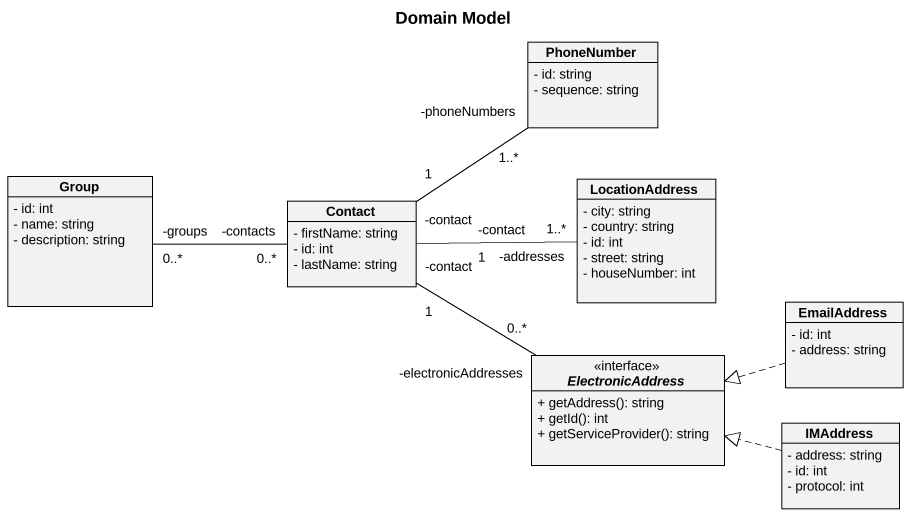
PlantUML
@startuml
title Domain Model
hide circle
hide empty members
skinparam classAttributeIconSize 0
class PhoneNumber {
  - id: string
  - sequence: string
}
class "Group" as Group_ {
  - id: int
  - name: string
  - description: string
}
class LocationAddress {
  - city: string
  - country: string
  - id: int
  - street: string
  - houseNumber: int
}
class Contact {
  - firstName: string
  - id: int
  - lastName: string
}
class EmailAddress {
  - id: int
  - address: string
}
interface ElectronicAddress <<interface>> {
  + getAddress(): string
  + getId(): int
  + getServiceProvider(): string
}
class IMAddress {
  - address: string
  - id: int
  - protocol: int
}
Group_ "-groups\n0..*" -right- "-contacts\n0..*" Contact
Contact "-contact\n1" -up- "-phoneNumbers\n1..*" PhoneNumber
Contact "-contact\n1" -right- "-addresses\n1..*" LocationAddress
Contact "-contact\n1" -- "-electronicAddresses\n0..*" ElectronicAddress
EmailAddress .left.|> ElectronicAddress
IMAddress .left.|> ElectronicAddress
@enduml
